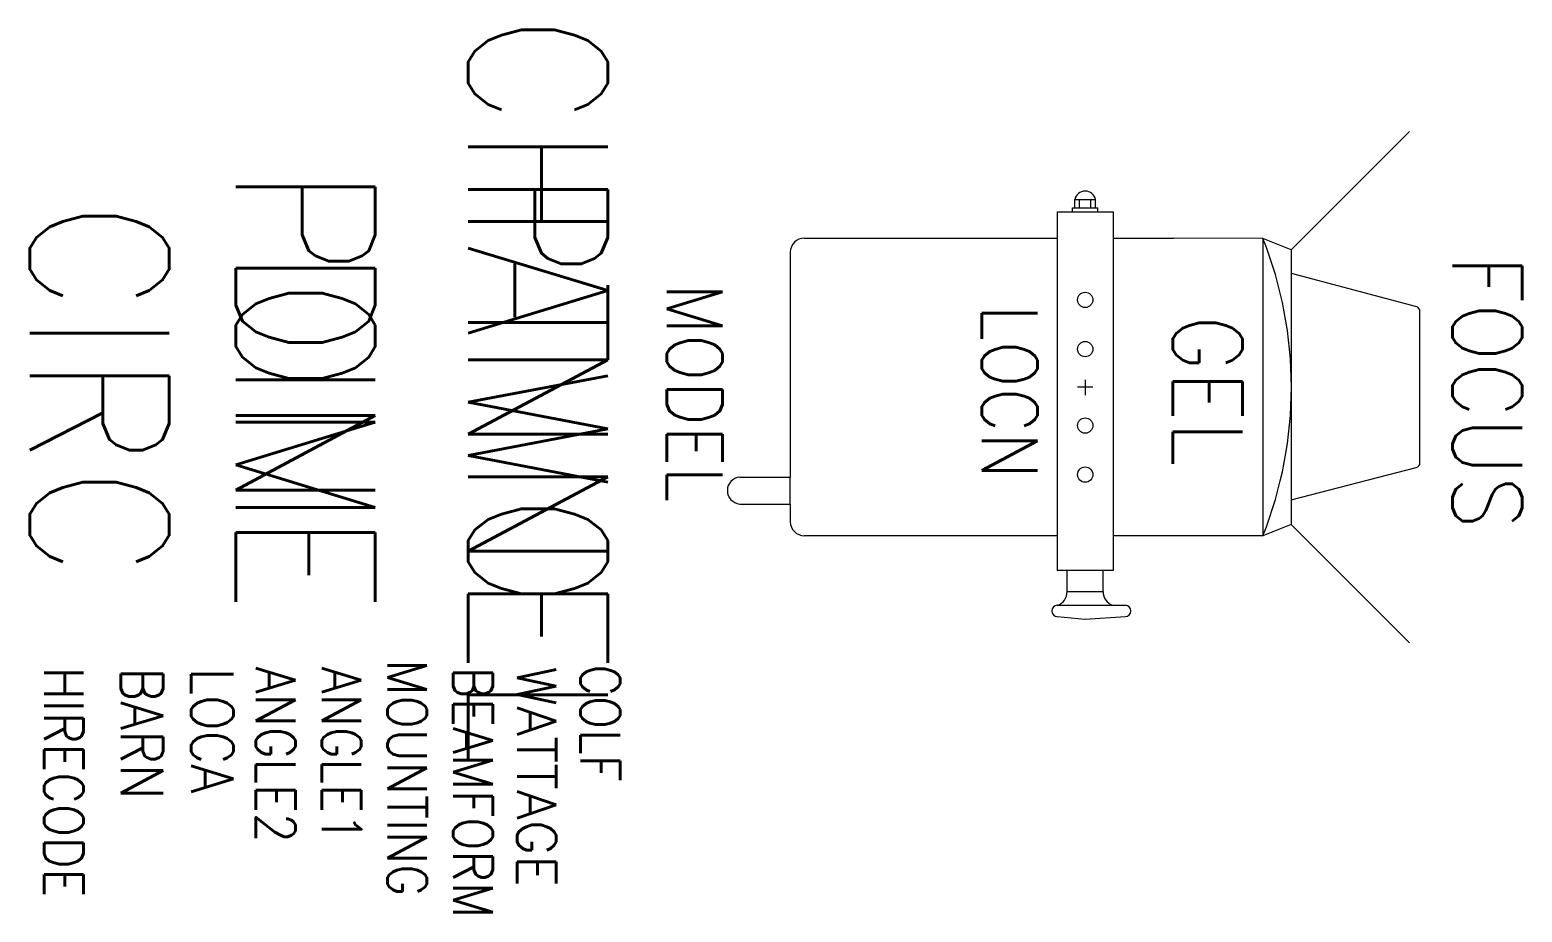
# Model space of a CAD drawing. Extents: x 1574 to 2644, y 776 to 1408.
import ezdxf
from ezdxf.enums import TextEntityAlignment as Align

# ---------------------------------------------------------------- set-up
doc = ezdxf.new("R2010")
doc.units = 0
doc.header["$MEASUREMENT"] = 0
doc.layers.get('0').update_dxf_attribs({"linetype": 'CONTINUOUS'})
for name, color, linetype in [('CHANNEL', 3, 'CONTINUOUS'), ('CIRC', 6, 'CONTINUOUS'), ('DIMMER', 4, 'CONTINUOUS'), ('DWG', 7, 'CONTINUOUS'), ('FOCUS', 2, 'CONTINUOUS'), ('GEL', 1, 'CONTINUOUS'), ('LANTERNS', 4, 'CONTINUOUS'), ('LOCATION', 7, 'CONTINUOUS'), ('MODEL', 6, 'CONTINUOUS'), ('PATCH', 5, 'CONTINUOUS'), ('PATCH2', 5, 'CONTINUOUS')]:
    doc.layers.add(name, color=color, linetype=linetype)
doc.styles.get("Standard").update_dxf_attribs({"font": 'txt.shx'})

msp = doc.modelspace()

# ---------------------------------------------------------------- linework, layer by layer
for p, q in [((2478.2, 1250.8), (2563.1, 1335.7)), ((2323, 1286.9), (2338, 1286.9)), ((2323, 1280.9), (2323, 1286.9)), ((2326.5, 1280.9), (2326.5, 1286.9)), ((2334.5, 1280.9), (2334.5, 1286.9)), ((2338, 1280.9), (2338, 1286.9)), ((2310.5, 1277.9), (2310.5, 1020.9)), ((2310.5, 1277.9), (2350.5, 1277.9)), ((2321.5, 1280.9), (2339.5, 1280.9)), ((2321.5, 1277.9), (2321.5, 1280.9)), ((2339.5, 1277.9), (2339.5, 1280.9)), ((2350.5, 1277.9), (2350.5, 1020.9)), ((2458, 1258.9), (2393.9, 1259.1)), ((2478.2, 1250.8), (2458, 1258.9)), ((2119, 1249.1), (2119, 1087.9)), ((2458, 1250.8), (2458, 1053.9)), ((2478.2, 1234.1), (2568, 1210.1)), ((2570.6, 1098.1), (2570.6, 1206.6)), ((2330.5, 1157.5), (2330.5, 1146.5)), ((2336, 1152.4), (2325, 1152.4)), ((2478.2, 1071.6), (2567.9, 1094.6)), ((2119, 1068.5), (2119, 1087.9)), ((2478.2, 1075.5), (2478.2, 1059.3)), ((2119, 1068.5), (2119, 1055.8)), ((2478.2, 1053.9), (2458, 1045.8)), ((2478.2, 1053.9), (2563.1, 969)), ((2310.5, 1045.8), (2129, 1045.8)), ((2458, 1045.8), (2350.5, 1045.8)), ((2350.5, 1020.9), (2310.5, 1020.9)), ((2317.5, 1005.9), (2317.5, 1020.9)), ((2343.5, 1005.9), (2343.5, 1020.9)), ((2310.5, 995.9), (2359.3, 995.9)), ((2317.5, 1005.9), (2343.5, 1005.9)), ((2310.5, 987.9), (2330.5, 985.9)), ((2330.5, 985.9), (2359.3, 987.9))]:
    msp.add_line(p, q)
for centre in [(2330.5, 1214.9), (2330.5, 1179.6), (2330.5, 1124.8), (2330.5, 1089.6)]:
    msp.add_circle(centre, 5.5)
for centre, radius, start, end in [((2330.5, 1285.2), 7.67, 12.1702, 167.8298), ((2129, 1249.1), 10, 90, 180), ((2190.1, 1152.4), 288.3, 338.3048, 21.6952), ((2567, 1206.6), 3.6, 0, 74.9858), ((2567, 1098.1), 3.6, 284.4168, 0), ((2083.6, 1078.2), 9.71, 95.1468, 264.8532), ((2129, 1055.8), 10, 180, 270), ((2310.5, 991.9), 4, 90, 270), ((2307.3, 1005.5), 10.2, 288.0473, 1.9687), ((2353.4, 1005.4), 9.99, 177.3184, 252.6657), ((2359.3, 991.9), 4, 270, 90)]:
    msp.add_arc(centre, radius, start, end)
msp.add_point((2330.5, 1152.4))
msp.add_point((2330.5, 1152.4))
at = {"layer": 'DWG'}
for p, q in [((2129, 1259.1), (2310.5, 1259.1)), ((2350.5, 1259.1), (2393.9, 1259.1)), ((2458, 1258.9), (2458, 1250.8)), ((2478.2, 1250.8), (2478.2, 1075.5)), ((2082.8, 1087.9), (2119, 1087.9)), ((2082.8, 1068.5), (2119, 1068.5)), ((2478.2, 1064.7), (2478.2, 1053.9)), ((2458, 1053.9), (2458, 1045.8))]:
    msp.add_line(p, q, dxfattribs=at)

# ---------------------------------------------------------------- texts
at = {"layer": 'CHANNEL', "width": 0.89}
msp.add_attdef('CHANNEL', text='', height=100, rotation=270, dxfattribs=at).set_placement((1888.1, 1151), align=Align.CENTER)
at = {"layer": 'CIRC', "width": 0.89}
msp.add_attdef('CIRC', text='', height=100, rotation=270, dxfattribs=at).set_placement((1573.6, 1151), align=Align.CENTER)
at = {"layer": 'DIMMER', "width": 0.89}
msp.add_attdef('DIM', text='', height=100, rotation=270, dxfattribs=at).set_placement((1721.4, 1151.9), align=Align.CENTER)
at = {"layer": 'FOCUS', "color": 30, "width": 0.89}
msp.add_attdef('FOCUS', text='', height=50, rotation=270, dxfattribs=at).set_placement((2593.9, 1148.8), align=Align.CENTER)
at = {"layer": 'GEL', "width": 0.89}
msp.add_attdef('GEL', text='', height=50, rotation=270, dxfattribs=at).set_placement((2393.3, 1149.8), align=Align.CENTER)
at = {"layer": 'LANTERNS', "color": 0, "width": 0.89, "flags": 1}
for tag, p, s, height in [('MOUNTING', (1830.1, 957.1), 'STANDARD HOOK CLAMP', 28.305), ('HIRECODE', (1583.8, 951.8), '', 28.3), ('BARN', (1638.9, 951.4), '1', 30.3), ('LOCA', (1689.3, 951.2), '', 30.3), ('ANGLE2', (1735.8, 951.9), '40', 28.3), ('ANGLE1', (1783, 951.9), '9', 28.3), ('BEAMFORM', (1877.3, 951.9), 'C', 28.3), ('COLF', (1968.6, 953.6), 'N', 28.3)]:
    msp.add_attdef(tag, p, s, height=height, rotation=270, dxfattribs=at)
at = {"layer": 'LANTERNS', "color": 0, "flags": 1}
msp.add_attdef('WATTAGE', (1923.1, 952.4), '1000', height=28, rotation=270, dxfattribs=at)
at = {"layer": 'LOCATION', "width": 0.89}
msp.add_attdef('LOCN', text='', height=40, rotation=270, dxfattribs=at).set_placement((2256.3, 1148.9), align=Align.CENTER)
at = {"layer": 'MODEL', "width": 0.89}
msp.add_attdef('MODEL', text='Har PC', height=40, rotation=270, dxfattribs=at).set_placement((2030.5, 1148.3), align=Align.CENTER)
at = {"layer": 'PATCH', "width": 0.89}
msp.add_attdef('PONE', text='', height=100, rotation=270, dxfattribs=at).set_placement((1721.4, 1151), align=Align.CENTER)
at = {"layer": 'PATCH2', "width": 0.89}
msp.add_attdef('PTWO', text='', height=100, rotation=270, dxfattribs=at).set_placement((1888.1, 1151), align=Align.CENTER)

doc.saveas('drawing.dxf')
